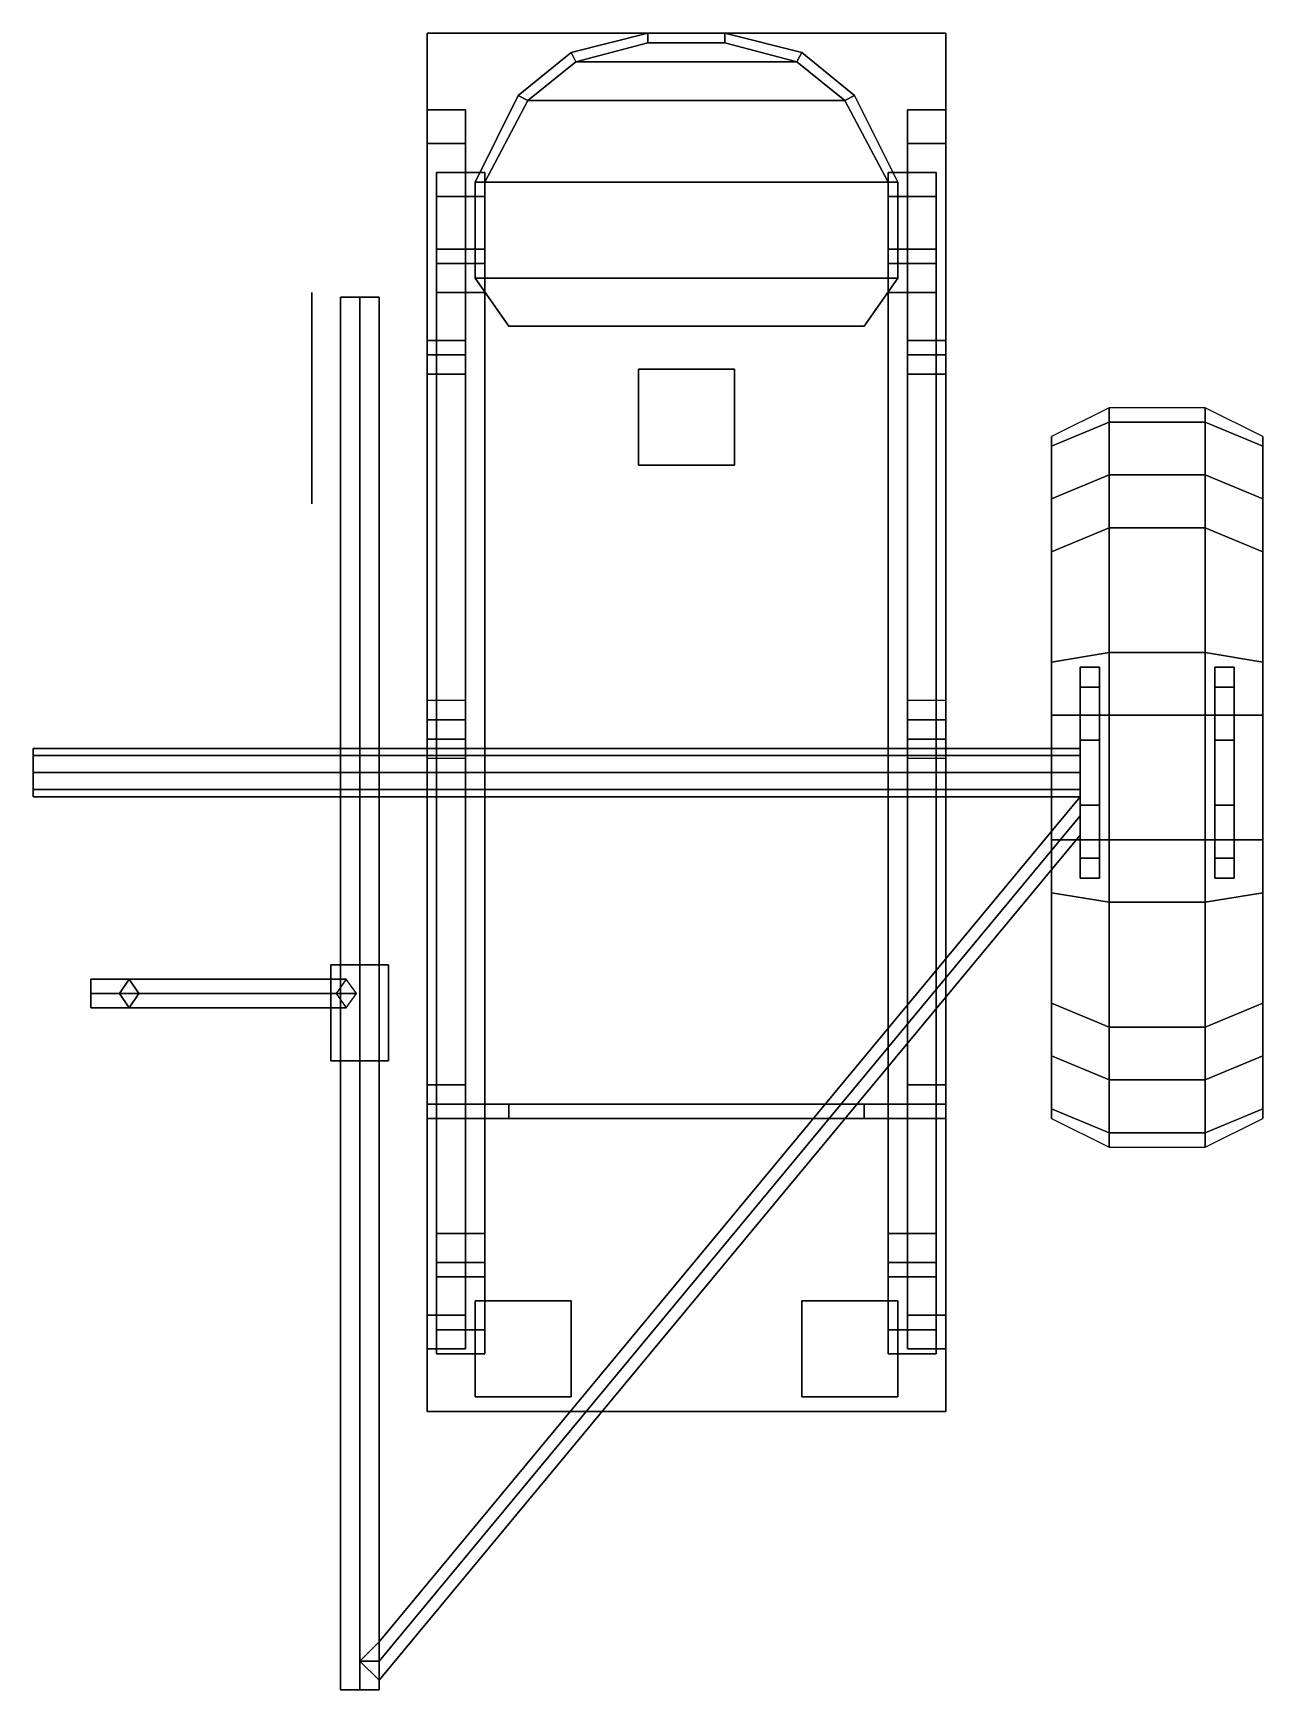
# Model space of a CAD drawing. Extents: x 0.07 to 1.35, y -0.36 to 1.36.
import ezdxf

# ---------------------------------------------------------------- set-up
doc = ezdxf.new("R2010")
doc.units = 0
doc.layers.add('SIDECAR', color=5, linetype='CONTINUOUS')

msp = doc.modelspace()

# ---------------------------------------------------------------- linework, layer by layer
at = {"layer": 'SIDECAR'}
for points in [[(0.48, 1.365, 0.355), (0.48, -0.07, 0.355), (0.48, -0.07, 0.41), (0.48, 1.365, 0.41)], [(1.02, 1.365, 0.41), (1.02, 1.365, 0.355), (0.48, 1.365, 0.355), (0.48, 1.365, 0.41)], [(1.02, 1.365, 0.355), (1.02, -0.07, 0.355), (0.48, -0.07, 0.355), (0.48, 1.365, 0.355)], [(0.48, 1.365, 0.41), (0.48, -0.07, 0.41), (1.02, -0.07, 0.41), (1.02, 1.365, 0.41)], [(0.63, 1.345, 0.67), (0.635, 1.335, 0.67), (0.71, 1.355, 0.67), (0.71, 1.365, 0.67)], [(0.63, 1.345, 0.425), (0.63, 1.345, 0.67), (0.71, 1.365, 0.67), (0.71, 1.365, 0.425)], [(0.71, 1.365, 0.67), (0.71, 1.355, 0.67), (0.79, 1.355, 0.67), (0.79, 1.365, 0.67)], [(0.71, 1.365, 0.425), (0.71, 1.365, 0.67), (0.79, 1.365, 0.67), (0.79, 1.365, 0.425)], [(0.79, 1.365, 0.67), (0.79, 1.355, 0.67), (0.865, 1.335, 0.67), (0.87, 1.345, 0.67)], [(0.79, 1.365, 0.425), (0.79, 1.365, 0.67), (0.87, 1.345, 0.67), (0.87, 1.345, 0.425)], [(1.02, -0.07, 0.41), (1.02, -0.07, 0.355), (1.02, 1.365, 0.355), (1.02, 1.365, 0.41)], [(0.635, 1.335, 0.435), (0.71, 1.355, 0.435), (0.71, 1.355, 0.67), (0.635, 1.335, 0.67)], [(0.79, 1.355, 0.435), (0.71, 1.355, 0.435), (0.635, 1.335, 0.435), (0.865, 1.335, 0.435)], [(0.71, 1.355, 0.435), (0.79, 1.355, 0.435), (0.79, 1.355, 0.67), (0.71, 1.355, 0.67)], [(0.79, 1.355, 0.435), (0.865, 1.335, 0.435), (0.865, 1.335, 0.67), (0.79, 1.355, 0.67)], [(0.575, 1.3, 0.6), (0.585, 1.295, 0.6), (0.635, 1.335, 0.67), (0.63, 1.345, 0.67)], [(0.575, 1.3, 0.425), (0.575, 1.3, 0.6), (0.63, 1.345, 0.67), (0.63, 1.345, 0.425)], [(0.585, 1.295, 0.435), (0.635, 1.335, 0.435), (0.635, 1.335, 0.67), (0.585, 1.295, 0.6)], [(0.865, 1.335, 0.435), (0.635, 1.335, 0.435), (0.585, 1.295, 0.435), (0.915, 1.295, 0.435)], [(0.87, 1.345, 0.67), (0.865, 1.335, 0.67), (0.915, 1.295, 0.6), (0.925, 1.3, 0.6)], [(0.865, 1.335, 0.435), (0.915, 1.295, 0.435), (0.915, 1.295, 0.6), (0.865, 1.335, 0.67)], [(0.87, 1.345, 0.425), (0.87, 1.345, 0.67), (0.925, 1.3, 0.6), (0.925, 1.3, 0.425)], [(0.53, 1.21, 0.555), (0.54, 1.21, 0.555), (0.585, 1.295, 0.6), (0.575, 1.3, 0.6)], [(0.53, 1.21, 0.425), (0.53, 1.21, 0.555), (0.575, 1.3, 0.6), (0.575, 1.3, 0.425)], [(0.54, 1.21, 0.435), (0.585, 1.295, 0.435), (0.585, 1.295, 0.6), (0.54, 1.21, 0.555)], [(0.915, 1.295, 0.435), (0.585, 1.295, 0.435), (0.54, 1.21, 0.435), (0.96, 1.21, 0.435)], [(0.925, 1.3, 0.6), (0.915, 1.295, 0.6), (0.96, 1.21, 0.555), (0.97, 1.21, 0.555)], [(0.915, 1.295, 0.435), (0.96, 1.21, 0.435), (0.96, 1.21, 0.555), (0.915, 1.295, 0.6)], [(0.925, 1.3, 0.425), (0.925, 1.3, 0.6), (0.97, 1.21, 0.555), (0.97, 1.21, 0.425)], [(0.48, 1.25, 0.445), (0.48, 1.045, 0.565), (0.48, 1.045, 0.58), (0.48, 1.285, 0.445)], [(0.48, 1.285, 0.445), (0.48, 1.045, 0.58), (0.52, 1.045, 0.58), (0.52, 1.285, 0.445)], [(0.52, 1.285, 0.43), (0.52, -0.005, 0.43), (0.48, -0.005, 0.43), (0.48, 1.285, 0.43)], [(0.48, 1.285, 0.43), (0.48, -0.005, 0.43), (0.48, -0.005, 0.445), (0.48, 1.285, 0.445)], [(0.52, 1.285, 0.445), (0.52, 1.285, 0.43), (0.48, 1.285, 0.43), (0.48, 1.285, 0.445)], [(0.52, 1.045, 0.58), (0.52, 1.045, 0.565), (0.52, 1.25, 0.445), (0.52, 1.285, 0.445)], [(0.52, -0.005, 0.445), (0.52, -0.005, 0.43), (0.52, 1.285, 0.43), (0.52, 1.285, 0.445)], [(0.98, 1.25, 0.445), (0.98, 1.045, 0.565), (0.98, 1.045, 0.58), (0.98, 1.285, 0.445)], [(0.98, 1.285, 0.445), (0.98, 1.045, 0.58), (1.02, 1.045, 0.58), (1.02, 1.285, 0.445)], [(0.98, 1.285, 0.43), (0.98, -0.005, 0.43), (0.98, -0.005, 0.445), (0.98, 1.285, 0.445)], [(1.02, 1.285, 0.43), (1.02, -0.005, 0.43), (0.98, -0.005, 0.43), (0.98, 1.285, 0.43)], [(1.02, 1.285, 0.445), (1.02, 1.285, 0.43), (0.98, 1.285, 0.43), (0.98, 1.285, 0.445)], [(1.02, 1.045, 0.58), (1.02, 1.045, 0.565), (1.02, 1.25, 0.445), (1.02, 1.285, 0.445)], [(1.02, -0.005, 0.445), (1.02, -0.005, 0.43), (1.02, 1.285, 0.43), (1.02, 1.285, 0.445)], [(0.52, 1.25, 0.445), (0.52, 1.045, 0.565), (0.48, 1.045, 0.565), (0.48, 1.25, 0.445)], [(0.48, 1.25, 0.445), (0.48, 0.03, 0.445), (0.52, 0.03, 0.445), (0.52, 1.25, 0.445)], [(1.02, 1.25, 0.445), (1.02, 1.045, 0.565), (0.98, 1.045, 0.565), (0.98, 1.25, 0.445)], [(0.98, 1.25, 0.445), (0.98, 0.03, 0.445), (1.02, 0.03, 0.445), (1.02, 1.25, 0.445)], [(0.54, 1.22, 0.355), (0.54, 1.22, 0.29), (0.49, 1.22, 0.29), (0.49, 1.22, 0.355)], [(0.49, 1.22, 0.355), (0.49, 1.22, 0.29), (0.49, 1.195, 0.31), (0.49, 1.195, 0.355)], [(0.49, 1.22, 0.29), (0.49, 1.2, 0.28), (0.49, 1.14, 0.28), (0.49, 1.195, 0.31)], [(0.53, 1.11, 0.485), (0.54, 1.11, 0.485), (0.54, 1.21, 0.555), (0.53, 1.21, 0.555)], [(0.53, 1.11, 0.425), (0.53, 1.11, 0.485), (0.53, 1.21, 0.555), (0.53, 1.21, 0.425)], [(0.54, 1.195, 0.355), (0.54, 1.195, 0.31), (0.54, 1.22, 0.29), (0.54, 1.22, 0.355)], [(0.54, 1.195, 0.31), (0.54, 1.14, 0.28), (0.54, 1.2, 0.28), (0.54, 1.22, 0.29)], [(0.54, 1.11, 0.435), (0.54, 1.21, 0.435), (0.54, 1.21, 0.555), (0.54, 1.11, 0.485)], [(0.96, 1.21, 0.435), (0.54, 1.21, 0.435), (0.54, 1.11, 0.435), (0.96, 1.11, 0.435)], [(0.96, 1.22, 0.29), (0.96, 1.2, 0.28), (0.96, 1.14, 0.28), (0.96, 1.195, 0.31)], [(0.96, 1.22, 0.355), (0.96, 1.22, 0.29), (0.96, 1.195, 0.31), (0.96, 1.195, 0.355)], [(1.01, 1.22, 0.355), (1.01, 1.22, 0.29), (0.96, 1.22, 0.29), (0.96, 1.22, 0.355)], [(0.97, 1.21, 0.555), (0.96, 1.21, 0.555), (0.96, 1.11, 0.485), (0.97, 1.11, 0.485)], [(0.96, 1.21, 0.435), (0.96, 1.11, 0.435), (0.96, 1.11, 0.485), (0.96, 1.21, 0.555)], [(0.97, 1.21, 0.425), (0.97, 1.21, 0.555), (0.97, 1.11, 0.485), (0.97, 1.11, 0.425)], [(1.01, 1.195, 0.31), (1.01, 1.14, 0.28), (1.01, 1.2, 0.28), (1.01, 1.22, 0.29)], [(1.01, 1.195, 0.355), (1.01, 1.195, 0.31), (1.01, 1.22, 0.29), (1.01, 1.22, 0.355)], [(0.49, 1.195, 0.31), (0.49, 1.14, 0.28), (0.49, 1.125, 0.3), (0.49, 1.125, 0.31)], [(0.49, 1.195, 0.355), (0.49, 1.195, 0.31), (0.54, 1.195, 0.31), (0.54, 1.195, 0.355)], [(0.49, 1.195, 0.31), (0.49, 1.125, 0.31), (0.54, 1.125, 0.31), (0.54, 1.195, 0.31)], [(0.54, 1.125, 0.31), (0.54, 1.125, 0.3), (0.54, 1.14, 0.28), (0.54, 1.195, 0.31)], [(0.96, 1.195, 0.31), (0.96, 1.14, 0.28), (0.96, 1.125, 0.3), (0.96, 1.125, 0.31)], [(0.96, 1.195, 0.31), (0.96, 1.125, 0.31), (1.01, 1.125, 0.31), (1.01, 1.195, 0.31)], [(0.96, 1.195, 0.355), (0.96, 1.195, 0.31), (1.01, 1.195, 0.31), (1.01, 1.195, 0.355)], [(1.01, 1.125, 0.31), (1.01, 1.125, 0.3), (1.01, 1.14, 0.28), (1.01, 1.195, 0.31)], [(0.49, 1.14, 0.28), (0.49, 1.14, 0.26), (0.49, 1.095, 0.26), (0.49, 1.125, 0.3)], [(0.54, 1.14, 0.28), (0.54, 1.14, 0.26), (0.49, 1.14, 0.26), (0.49, 1.14, 0.28)], [(0.54, 1.125, 0.3), (0.54, 1.095, 0.26), (0.54, 1.14, 0.26), (0.54, 1.14, 0.28)], [(0.96, 1.14, 0.28), (0.96, 1.14, 0.26), (0.96, 1.095, 0.26), (0.96, 1.125, 0.3)], [(1.01, 1.14, 0.28), (1.01, 1.14, 0.26), (0.96, 1.14, 0.26), (0.96, 1.14, 0.28)], [(1.01, 1.125, 0.3), (1.01, 1.095, 0.26), (1.01, 1.14, 0.26), (1.01, 1.14, 0.28)], [(0.49, 1.125, 0.3), (0.49, 1.095, 0.26), (0.49, 0.115, 0.26), (0.49, 0.085, 0.3)], [(0.49, 1.125, 0.31), (0.49, 1.125, 0.3), (0.54, 1.125, 0.3), (0.54, 1.125, 0.31)], [(0.54, 0.085, 0.3), (0.54, 1.125, 0.3), (0.49, 1.125, 0.3), (0.49, 0.085, 0.3)], [(0.54, 0.085, 0.3), (0.54, 0.115, 0.26), (0.54, 1.095, 0.26), (0.54, 1.125, 0.3)], [(0.96, 1.125, 0.3), (0.96, 1.095, 0.26), (0.96, 0.115, 0.26), (0.96, 0.085, 0.3)], [(1.01, 0.085, 0.3), (1.01, 1.125, 0.3), (0.96, 1.125, 0.3), (0.96, 0.085, 0.3)], [(0.96, 1.125, 0.31), (0.96, 1.125, 0.3), (1.01, 1.125, 0.3), (1.01, 1.125, 0.31)], [(1.01, 0.085, 0.3), (1.01, 0.115, 0.26), (1.01, 1.095, 0.26), (1.01, 1.125, 0.3)], [(0.97, 1.11, 0.435), (0.53, 1.11, 0.435), (0.565, 1.06, 0.435), (0.935, 1.06, 0.435)], [(0.53, 1.11, 0.435), (0.54, 1.11, 0.435), (0.54, 1.11, 0.485), (0.53, 1.11, 0.485)], [(0.565, 1.06, 0.435), (0.53, 1.11, 0.435), (0.53, 1.11, 0.425), (0.565, 1.06, 0.425)], [(0.97, 1.11, 0.435), (0.935, 1.06, 0.435), (0.935, 1.06, 0.425), (0.97, 1.11, 0.425)], [(0.97, 1.11, 0.485), (0.96, 1.11, 0.485), (0.96, 1.11, 0.435), (0.97, 1.11, 0.435)], [(0.36, 1.074, 0.6847), (0.36, 1.095, 0.62), (0.36, 0.875, 0.62), (0.36, 0.896, 0.6847)], [(0.36, 1.095, 0.62), (0.36, 1.074, 0.5553), (0.36, 0.896, 0.5553), (0.36, 0.875, 0.62)], [(0.41, 1.09, 0.295), (0.39, 1.09, 0.275), (0.39, -0.36, 0.275), (0.41, -0.36, 0.295)], [(0.39, 1.09, 0.275), (0.41, 1.09, 0.255), (0.41, -0.36, 0.255), (0.39, -0.36, 0.275)], [(0.43, 1.09, 0.275), (0.41, 1.09, 0.255), (0.39, 1.09, 0.275), (0.41, 1.09, 0.295)], [(0.43, 1.09, 0.275), (0.41, 1.09, 0.295), (0.41, -0.36, 0.295), (0.43, -0.36, 0.275)], [(0.41, 1.09, 0.255), (0.43, 1.09, 0.275), (0.43, -0.36, 0.275), (0.41, -0.36, 0.255)], [(0.48, 0.896, 0.6847), (0.48, 0.875, 0.62), (0.48, 1.095, 0.62), (0.48, 1.074, 0.6847)], [(0.48, 0.875, 0.62), (0.48, 0.896, 0.5553), (0.48, 1.074, 0.5553), (0.48, 1.095, 0.62)], [(0.54, 1.095, 0.26), (0.54, 1.095, 0.23), (0.49, 1.095, 0.23), (0.49, 1.095, 0.26)], [(0.49, 1.095, 0.26), (0.49, 1.095, 0.23), (0.49, 0.115, 0.23), (0.49, 0.115, 0.26)], [(0.54, 0.115, 0.26), (0.54, 0.115, 0.23), (0.54, 1.095, 0.23), (0.54, 1.095, 0.26)], [(0.96, 1.095, 0.26), (0.96, 1.095, 0.23), (0.96, 0.115, 0.23), (0.96, 0.115, 0.26)], [(1.01, 1.095, 0.26), (1.01, 1.095, 0.23), (0.96, 1.095, 0.23), (0.96, 1.095, 0.26)], [(1.01, 0.115, 0.26), (1.01, 0.115, 0.23), (1.01, 1.095, 0.23), (1.01, 1.095, 0.26)], [(0.36, 1.019, 0.7246), (0.36, 1.074, 0.6847), (0.36, 0.896, 0.6847), (0.36, 0.951, 0.7246)], [(0.36, 1.074, 0.5553), (0.36, 1.019, 0.5154), (0.36, 0.951, 0.5154), (0.36, 0.896, 0.5553)], [(0.48, 0.951, 0.7246), (0.48, 0.896, 0.6847), (0.48, 1.074, 0.6847), (0.48, 1.019, 0.7246)], [(0.48, 0.896, 0.5553), (0.48, 0.951, 0.5154), (0.48, 1.019, 0.5154), (0.48, 1.074, 0.5553)], [(0.935, 1.06, 0.435), (0.565, 1.06, 0.435), (0.565, 1.06, 0.425), (0.935, 1.06, 0.425)], [(0.48, 1.045, 0.58), (0.48, 0.25, 0.58), (0.52, 0.25, 0.58), (0.52, 1.045, 0.58)], [(0.48, 1.045, 0.565), (0.48, 0.235, 0.565), (0.48, 0.235, 0.58), (0.48, 1.045, 0.58)], [(0.48, 1.03, 0.445), (0.48, 1.03, 0.565), (0.48, 1.045, 0.565), (0.48, 1.045, 0.445)], [(0.48, 1.045, 0.445), (0.48, 1.045, 0.565), (0.52, 1.045, 0.565), (0.52, 1.045, 0.445)], [(0.48, 1.03, 0.41), (0.48, 1.03, 0.43), (0.48, 1.045, 0.43), (0.48, 1.045, 0.41)], [(0.48, 1.045, 0.41), (0.48, 1.045, 0.43), (0.52, 1.045, 0.43), (0.52, 1.045, 0.41)], [(0.52, 0.235, 0.58), (0.52, 0.235, 0.565), (0.52, 1.045, 0.565), (0.52, 1.045, 0.58)], [(0.52, 1.045, 0.565), (0.52, 1.03, 0.565), (0.52, 1.03, 0.445), (0.52, 1.045, 0.445)], [(0.52, 1.045, 0.43), (0.52, 1.03, 0.43), (0.52, 1.03, 0.41), (0.52, 1.045, 0.41)], [(0.98, 1.03, 0.445), (0.98, 1.03, 0.565), (0.98, 1.045, 0.565), (0.98, 1.045, 0.445)], [(0.98, 1.045, 0.445), (0.98, 1.045, 0.565), (1.02, 1.045, 0.565), (1.02, 1.045, 0.445)], [(0.98, 1.03, 0.41), (0.98, 1.03, 0.43), (0.98, 1.045, 0.43), (0.98, 1.045, 0.41)], [(0.98, 1.045, 0.41), (0.98, 1.045, 0.43), (1.02, 1.045, 0.43), (1.02, 1.045, 0.41)], [(0.98, 1.045, 0.58), (0.98, 0.25, 0.58), (1.02, 0.25, 0.58), (1.02, 1.045, 0.58)], [(0.98, 1.045, 0.565), (0.98, 0.235, 0.565), (0.98, 0.235, 0.58), (0.98, 1.045, 0.58)], [(1.02, 1.045, 0.565), (1.02, 1.03, 0.565), (1.02, 1.03, 0.445), (1.02, 1.045, 0.445)], [(1.02, 1.045, 0.43), (1.02, 1.03, 0.43), (1.02, 1.03, 0.41), (1.02, 1.045, 0.41)], [(1.02, 0.235, 0.58), (1.02, 0.235, 0.565), (1.02, 1.045, 0.565), (1.02, 1.045, 0.58)], [(0.52, 1.03, 0.445), (0.52, 1.03, 0.565), (0.48, 1.03, 0.565), (0.48, 1.03, 0.445)], [(0.48, 0.67, 0.445), (0.48, 1.03, 0.565), (0.52, 1.03, 0.565), (0.52, 0.67, 0.445)], [(0.48, 0.65, 0.445), (0.48, 1.01, 0.565), (0.48, 1.03, 0.565), (0.48, 0.67, 0.445)], [(0.52, 1.03, 0.41), (0.52, 1.03, 0.43), (0.48, 1.03, 0.43), (0.48, 1.03, 0.41)], [(0.52, 1.03, 0.565), (0.52, 1.01, 0.565), (0.52, 0.65, 0.445), (0.52, 0.67, 0.445)], [(0.98, 0.65, 0.445), (0.98, 1.01, 0.565), (0.98, 1.03, 0.565), (0.98, 0.67, 0.445)], [(0.98, 0.67, 0.445), (0.98, 1.03, 0.565), (1.02, 1.03, 0.565), (1.02, 0.67, 0.445)], [(1.02, 1.03, 0.445), (1.02, 1.03, 0.565), (0.98, 1.03, 0.565), (0.98, 1.03, 0.445)], [(1.02, 1.03, 0.41), (1.02, 1.03, 0.43), (0.98, 1.03, 0.43), (0.98, 1.03, 0.41)], [(1.02, 1.03, 0.565), (1.02, 1.01, 0.565), (1.02, 0.65, 0.445), (1.02, 0.67, 0.445)], [(0.52, 1.01, 0.565), (0.52, 0.27, 0.565), (0.48, 0.27, 0.565), (0.48, 1.01, 0.565)], [(0.52, 0.65, 0.445), (0.52, 1.01, 0.565), (0.48, 1.01, 0.565), (0.48, 0.65, 0.445)], [(0.7, 1.015, 0.425), (0.7, 0.915, 0.425), (0.8, 0.915, 0.425), (0.8, 1.015, 0.425)], [(0.8, 1.015, 0.425), (0.8, 1.015, 0.41), (0.7, 1.015, 0.41), (0.7, 1.015, 0.425)], [(0.7, 1.015, 0.425), (0.7, 1.015, 0.41), (0.7, 0.915, 0.41), (0.7, 0.915, 0.425)], [(0.8, 0.915, 0.425), (0.8, 0.915, 0.41), (0.8, 1.015, 0.41), (0.8, 1.015, 0.425)], [(1.02, 0.65, 0.445), (1.02, 1.01, 0.565), (0.98, 1.01, 0.565), (0.98, 0.65, 0.445)], [(1.02, 1.01, 0.565), (1.02, 0.27, 0.565), (0.98, 0.27, 0.565), (0.98, 1.01, 0.565)], [(1.19, 0.975, 0.305), (1.13, 0.945, 0.305), (1.13, 0.935, 0.4), (1.19, 0.96, 0.415)], [(1.19, 0.96, 0.415), (1.29, 0.96, 0.415), (1.29, 0.975, 0.305), (1.19, 0.975, 0.305)], [(1.29, 0.96, 0.415), (1.35, 0.935, 0.4), (1.35, 0.945, 0.305), (1.29, 0.975, 0.305)], [(1.19, 0.96, 0.415), (1.13, 0.935, 0.4), (1.13, 0.88, 0.53), (1.19, 0.905, 0.55)], [(1.19, 0.905, 0.55), (1.29, 0.905, 0.55), (1.29, 0.96, 0.415), (1.19, 0.96, 0.415)], [(1.29, 0.905, 0.55), (1.35, 0.88, 0.53), (1.35, 0.935, 0.4), (1.29, 0.96, 0.415)], [(1.13, 0.9413, 0.34), (1.13, 0.945, 0.305), (1.13, 0.605, 0.305), (1.13, 0.605, 0.34)], [(1.35, 0.945, 0.305), (1.35, 0.9413, 0.34), (1.35, 0.605, 0.34), (1.35, 0.605, 0.305)], [(0.7, 0.915, 0.425), (0.7, 0.915, 0.41), (0.8, 0.915, 0.41), (0.8, 0.915, 0.425)], [(1.19, 0.905, 0.55), (1.13, 0.88, 0.53), (1.13, 0.825, 0.585), (1.19, 0.85, 0.61)], [(1.19, 0.85, 0.61), (1.29, 0.85, 0.61), (1.29, 0.905, 0.55), (1.19, 0.905, 0.55)], [(1.29, 0.85, 0.61), (1.35, 0.825, 0.585), (1.35, 0.88, 0.53), (1.29, 0.905, 0.55)], [(1.19, 0.85, 0.61), (1.13, 0.825, 0.585), (1.13, 0.71, 0.665), (1.19, 0.72, 0.695)], [(1.19, 0.72, 0.695), (1.29, 0.72, 0.695), (1.29, 0.85, 0.61), (1.19, 0.85, 0.61)], [(1.29, 0.72, 0.695), (1.35, 0.71, 0.665), (1.35, 0.825, 0.585), (1.29, 0.85, 0.61)], [(1.19, 0.72, 0.695), (1.13, 0.71, 0.665), (1.13, 0.655, 0.68), (1.19, 0.655, 0.715)], [(1.19, 0.655, 0.715), (1.29, 0.655, 0.715), (1.29, 0.72, 0.695), (1.19, 0.72, 0.695)], [(1.29, 0.655, 0.715), (1.35, 0.655, 0.68), (1.35, 0.71, 0.665), (1.29, 0.72, 0.695)], [(1.16, 0.684, 0.2753), (1.16, 0.506, 0.2753), (1.16, 0.485, 0.34), (1.16, 0.705, 0.34)], [(1.16, 0.684, 0.2753), (1.16, 0.705, 0.34), (1.18, 0.705, 0.34), (1.18, 0.684, 0.2753)], [(1.16, 0.705, 0.34), (1.16, 0.485, 0.34), (1.16, 0.506, 0.4047), (1.16, 0.684, 0.4047)], [(1.16, 0.705, 0.34), (1.16, 0.684, 0.4047), (1.18, 0.684, 0.4047), (1.18, 0.705, 0.34)], [(1.32, 0.684, 0.4047), (1.32, 0.705, 0.34), (1.3, 0.705, 0.34), (1.3, 0.684, 0.4047)], [(1.32, 0.705, 0.34), (1.32, 0.684, 0.2753), (1.3, 0.684, 0.2753), (1.3, 0.705, 0.34)], [(1.32, 0.485, 0.34), (1.32, 0.705, 0.34), (1.32, 0.684, 0.4047), (1.32, 0.506, 0.4047)], [(1.32, 0.506, 0.2753), (1.32, 0.684, 0.2753), (1.32, 0.705, 0.34), (1.32, 0.485, 0.34)], [(1.16, 0.629, 0.2354), (1.16, 0.561, 0.2354), (1.16, 0.506, 0.2753), (1.16, 0.684, 0.2753)], [(1.16, 0.629, 0.2354), (1.16, 0.684, 0.2753), (1.18, 0.684, 0.2753), (1.18, 0.629, 0.2354)], [(1.16, 0.684, 0.4047), (1.16, 0.506, 0.4047), (1.16, 0.561, 0.4446), (1.16, 0.629, 0.4446)], [(1.16, 0.684, 0.4047), (1.16, 0.629, 0.4446), (1.18, 0.629, 0.4446), (1.18, 0.684, 0.4047)], [(1.32, 0.629, 0.4446), (1.32, 0.684, 0.4047), (1.3, 0.684, 0.4047), (1.3, 0.629, 0.4446)], [(1.32, 0.684, 0.2753), (1.32, 0.629, 0.2354), (1.3, 0.629, 0.2354), (1.3, 0.684, 0.2753)], [(1.32, 0.506, 0.4047), (1.32, 0.684, 0.4047), (1.32, 0.629, 0.4446), (1.32, 0.561, 0.4446)], [(1.32, 0.561, 0.2354), (1.32, 0.629, 0.2354), (1.32, 0.684, 0.2753), (1.32, 0.506, 0.2753)], [(0.48, 0.65, 0.445), (0.48, 0.65, 0.565), (0.52, 0.65, 0.565), (0.52, 0.65, 0.445)], [(0.48, 0.63, 0.565), (0.48, 0.65, 0.565), (0.48, 0.65, 0.445), (0.48, 0.63, 0.445)], [(0.48, 0.63, 0.43), (0.48, 0.65, 0.43), (0.48, 0.65, 0.41), (0.48, 0.63, 0.41)], [(0.48, 0.65, 0.41), (0.48, 0.65, 0.43), (0.52, 0.65, 0.43), (0.52, 0.65, 0.41)], [(0.52, 0.65, 0.445), (0.52, 0.65, 0.565), (0.52, 0.63, 0.565), (0.52, 0.63, 0.445)], [(0.52, 0.65, 0.41), (0.52, 0.65, 0.43), (0.52, 0.63, 0.43), (0.52, 0.63, 0.41)], [(0.98, 0.65, 0.445), (0.98, 0.65, 0.565), (1.02, 0.65, 0.565), (1.02, 0.65, 0.445)], [(0.98, 0.63, 0.565), (0.98, 0.65, 0.565), (0.98, 0.65, 0.445), (0.98, 0.63, 0.445)], [(0.98, 0.63, 0.43), (0.98, 0.65, 0.43), (0.98, 0.65, 0.41), (0.98, 0.63, 0.41)], [(0.98, 0.65, 0.41), (0.98, 0.65, 0.43), (1.02, 0.65, 0.43), (1.02, 0.65, 0.41)], [(1.02, 0.65, 0.445), (1.02, 0.65, 0.565), (1.02, 0.63, 0.565), (1.02, 0.63, 0.445)], [(1.02, 0.65, 0.41), (1.02, 0.65, 0.43), (1.02, 0.63, 0.43), (1.02, 0.63, 0.41)], [(1.19, 0.655, 0.715), (1.13, 0.655, 0.68), (1.13, 0.525, 0.68), (1.19, 0.525, 0.715)], [(1.29, 0.655, 0.715), (1.19, 0.655, 0.715), (1.19, 0.525, 0.715), (1.29, 0.525, 0.715)], [(1.29, 0.525, 0.715), (1.35, 0.525, 0.68), (1.35, 0.655, 0.68), (1.29, 0.655, 0.715)], [(0.52, 0.63, 0.445), (0.52, 0.63, 0.565), (0.48, 0.63, 0.565), (0.48, 0.63, 0.445)], [(0.48, 0.25, 0.565), (0.48, 0.27, 0.565), (0.48, 0.63, 0.445), (0.48, 0.61, 0.445)], [(0.48, 0.63, 0.445), (0.48, 0.27, 0.565), (0.52, 0.27, 0.565), (0.52, 0.63, 0.445)], [(0.52, 0.63, 0.41), (0.52, 0.63, 0.43), (0.48, 0.63, 0.43), (0.48, 0.63, 0.41)], [(0.52, 0.63, 0.445), (0.52, 0.27, 0.565), (0.52, 0.25, 0.565), (0.52, 0.61, 0.445)], [(0.98, 0.63, 0.445), (0.98, 0.27, 0.565), (1.02, 0.27, 0.565), (1.02, 0.63, 0.445)], [(0.98, 0.25, 0.565), (0.98, 0.27, 0.565), (0.98, 0.63, 0.445), (0.98, 0.61, 0.445)], [(1.02, 0.63, 0.445), (1.02, 0.63, 0.565), (0.98, 0.63, 0.565), (0.98, 0.63, 0.445)], [(1.02, 0.63, 0.41), (1.02, 0.63, 0.43), (0.98, 0.63, 0.43), (0.98, 0.63, 0.41)], [(1.02, 0.63, 0.445), (1.02, 0.27, 0.565), (1.02, 0.25, 0.565), (1.02, 0.61, 0.445)], [(1.16, 0.561, 0.2354), (1.16, 0.629, 0.2354), (1.18, 0.629, 0.2354), (1.18, 0.561, 0.2354)], [(1.16, 0.629, 0.4446), (1.16, 0.561, 0.4446), (1.18, 0.561, 0.4446), (1.18, 0.629, 0.4446)], [(1.32, 0.561, 0.4446), (1.32, 0.629, 0.4446), (1.3, 0.629, 0.4446), (1.3, 0.561, 0.4446)], [(1.32, 0.629, 0.2354), (1.32, 0.561, 0.2354), (1.3, 0.561, 0.2354), (1.3, 0.629, 0.2354)], [(1.16, 0.6127, 0.3577), (1.16, 0.62, 0.34), (0.07, 0.62, 0.34), (0.07, 0.6127, 0.3577)], [(1.16, 0.62, 0.34), (1.16, 0.6127, 0.3223), (0.07, 0.6127, 0.3223), (0.07, 0.62, 0.34)], [(1.16, 0.595, 0.365), (1.16, 0.6127, 0.3577), (0.07, 0.6127, 0.3577), (0.07, 0.595, 0.365)], [(1.16, 0.6127, 0.3223), (1.16, 0.595, 0.315), (0.07, 0.595, 0.315), (0.07, 0.6127, 0.3223)], [(0.52, 0.61, 0.445), (0.52, 0.25, 0.565), (0.48, 0.25, 0.565), (0.48, 0.61, 0.445)], [(1.02, 0.61, 0.445), (1.02, 0.25, 0.565), (0.98, 0.25, 0.565), (0.98, 0.61, 0.445)], [(1.13, 0.605, 0.34), (1.13, 0.605, 0.305), (1.13, 0.235, 0.265), (1.13, 0.2376, 0.3003)], [(1.35, 0.605, 0.305), (1.35, 0.605, 0.34), (1.35, 0.2376, 0.3003), (1.35, 0.235, 0.265)], [(1.16, 0.5773, 0.3577), (1.16, 0.595, 0.365), (0.07, 0.595, 0.365), (0.07, 0.5773, 0.3577)], [(1.16, 0.595, 0.315), (1.16, 0.5773, 0.3223), (0.07, 0.5773, 0.3223), (0.07, 0.595, 0.315)], [(1.16, 0.57, 0.34), (1.16, 0.5773, 0.3577), (0.07, 0.5773, 0.3577), (0.07, 0.57, 0.34)], [(1.16, 0.5773, 0.3223), (1.16, 0.57, 0.34), (0.07, 0.57, 0.34), (0.07, 0.5773, 0.3223)], [(0.43, -0.33, 0.255), (0.43, -0.31, 0.275), (1.16, 0.57, 0.275), (1.16, 0.55, 0.255)], [(0.43, -0.31, 0.275), (0.43, -0.33, 0.295), (1.16, 0.55, 0.295), (1.16, 0.57, 0.275)], [(1.13, 0.565, 0.335), (1.13, 0.535, 0.33), (1.13, 0.535, 0.68), (1.13, 0.565, 0.68)], [(1.16, 0.506, 0.2753), (1.16, 0.561, 0.2354), (1.18, 0.561, 0.2354), (1.18, 0.506, 0.2753)], [(1.16, 0.561, 0.4446), (1.16, 0.506, 0.4047), (1.18, 0.506, 0.4047), (1.18, 0.561, 0.4446)], [(1.32, 0.506, 0.4047), (1.32, 0.561, 0.4446), (1.3, 0.561, 0.4446), (1.3, 0.506, 0.4047)], [(1.32, 0.561, 0.2354), (1.32, 0.506, 0.2753), (1.3, 0.506, 0.2753), (1.3, 0.561, 0.2354)], [(1.35, 0.535, 0.33), (1.35, 0.565, 0.335), (1.35, 0.565, 0.68), (1.35, 0.535, 0.68)], [(0.43, -0.35, 0.275), (0.43, -0.33, 0.255), (1.16, 0.55, 0.255), (1.16, 0.53, 0.275)], [(0.43, -0.33, 0.295), (0.43, -0.35, 0.275), (1.16, 0.53, 0.275), (1.16, 0.55, 0.295)], [(1.19, 0.525, 0.715), (1.13, 0.525, 0.68), (1.13, 0.47, 0.665), (1.19, 0.46, 0.695)], [(1.29, 0.525, 0.715), (1.19, 0.525, 0.715), (1.19, 0.46, 0.695), (1.29, 0.46, 0.695)], [(1.29, 0.46, 0.695), (1.35, 0.47, 0.665), (1.35, 0.525, 0.68), (1.29, 0.525, 0.715)], [(1.16, 0.485, 0.34), (1.16, 0.506, 0.2753), (1.18, 0.506, 0.2753), (1.18, 0.485, 0.34)], [(1.16, 0.506, 0.4047), (1.16, 0.485, 0.34), (1.18, 0.485, 0.34), (1.18, 0.506, 0.4047)], [(1.32, 0.485, 0.34), (1.32, 0.506, 0.4047), (1.3, 0.506, 0.4047), (1.3, 0.485, 0.34)], [(1.32, 0.506, 0.2753), (1.32, 0.485, 0.34), (1.3, 0.485, 0.34), (1.3, 0.506, 0.2753)], [(1.19, 0.46, 0.695), (1.13, 0.47, 0.665), (1.13, 0.355, 0.585), (1.19, 0.33, 0.61)], [(1.29, 0.33, 0.61), (1.35, 0.355, 0.585), (1.35, 0.47, 0.665), (1.29, 0.46, 0.695)], [(1.29, 0.46, 0.695), (1.19, 0.46, 0.695), (1.19, 0.33, 0.61), (1.29, 0.33, 0.61)], [(0.18, 0.365, 0.58), (0.17, 0.38, 0.565), (0.13, 0.38, 0.565), (0.13, 0.365, 0.58)], [(0.17, 0.38, 0.565), (0.16, 0.365, 0.55), (0.13, 0.365, 0.55), (0.13, 0.38, 0.565)], [(0.3959, 0.38, 0.2891), (0.3853, 0.365, 0.2785), (0.16, 0.365, 0.55), (0.17, 0.38, 0.565)], [(0.4065, 0.365, 0.2997), (0.3959, 0.38, 0.2891), (0.17, 0.38, 0.565), (0.18, 0.365, 0.58)], [(0.41, 0.395, 0.305), (0.38, 0.395, 0.275), (0.38, 0.295, 0.275), (0.41, 0.295, 0.305)], [(0.38, 0.395, 0.275), (0.41, 0.395, 0.245), (0.41, 0.295, 0.245), (0.38, 0.295, 0.275)], [(0.41, 0.395, 0.305), (0.44, 0.395, 0.275), (0.41, 0.395, 0.245), (0.38, 0.395, 0.275)], [(0.44, 0.395, 0.275), (0.41, 0.395, 0.305), (0.41, 0.295, 0.305), (0.44, 0.295, 0.275)], [(0.41, 0.395, 0.245), (0.44, 0.395, 0.275), (0.44, 0.295, 0.275), (0.41, 0.295, 0.245)], [(0.17, 0.35, 0.565), (0.18, 0.365, 0.58), (0.13, 0.365, 0.58), (0.13, 0.35, 0.565)], [(0.16, 0.365, 0.55), (0.17, 0.35, 0.565), (0.13, 0.35, 0.565), (0.13, 0.365, 0.55)], [(0.3853, 0.365, 0.2785), (0.3959, 0.35, 0.2891), (0.17, 0.35, 0.565), (0.16, 0.365, 0.55)], [(0.3959, 0.35, 0.2891), (0.4065, 0.365, 0.2997), (0.18, 0.365, 0.58), (0.17, 0.35, 0.565)], [(1.19, 0.33, 0.61), (1.13, 0.355, 0.585), (1.13, 0.3, 0.53), (1.19, 0.275, 0.55)], [(1.29, 0.275, 0.55), (1.35, 0.3, 0.53), (1.35, 0.355, 0.585), (1.29, 0.33, 0.61)], [(1.29, 0.33, 0.61), (1.19, 0.33, 0.61), (1.19, 0.275, 0.55), (1.29, 0.275, 0.55)], [(0.41, 0.295, 0.305), (0.38, 0.295, 0.275), (0.41, 0.295, 0.245), (0.44, 0.295, 0.275)], [(1.19, 0.275, 0.55), (1.13, 0.3, 0.53), (1.13, 0.245, 0.4), (1.19, 0.22, 0.415)], [(1.29, 0.22, 0.415), (1.35, 0.245, 0.4), (1.35, 0.3, 0.53), (1.29, 0.275, 0.55)], [(1.29, 0.275, 0.55), (1.19, 0.275, 0.55), (1.19, 0.22, 0.415), (1.29, 0.22, 0.415)], [(0.48, 0.235, 0.565), (0.48, 0.25, 0.565), (0.48, 0.25, 0.445), (0.48, 0.235, 0.445)], [(0.48, 0.25, 0.445), (0.48, 0.25, 0.565), (0.52, 0.25, 0.565), (0.52, 0.25, 0.445)], [(0.48, 0.25, 0.41), (0.48, 0.25, 0.43), (0.52, 0.25, 0.43), (0.52, 0.25, 0.41)], [(0.48, 0.235, 0.41), (0.48, 0.235, 0.43), (0.48, 0.25, 0.43), (0.48, 0.25, 0.41)], [(0.565, 0.25, 0.645), (0.48, 0.25, 0.58), (0.48, 0.235, 0.58), (0.565, 0.235, 0.645)], [(0.48, 0.25, 0.58), (0.565, 0.25, 0.645), (0.575, 0.25, 0.625), (0.52, 0.25, 0.58)], [(0.52, 0.25, 0.445), (0.52, 0.25, 0.565), (0.52, 0.235, 0.565), (0.52, 0.235, 0.445)], [(0.52, 0.25, 0.43), (0.52, 0.235, 0.43), (0.52, 0.235, 0.41), (0.52, 0.25, 0.41)], [(0.935, 0.25, 0.645), (0.565, 0.25, 0.645), (0.565, 0.235, 0.645), (0.935, 0.235, 0.645)], [(0.565, 0.25, 0.645), (0.935, 0.25, 0.645), (0.925, 0.25, 0.625), (0.575, 0.25, 0.625)], [(0.935, 0.25, 0.645), (1.02, 0.25, 0.58), (0.98, 0.25, 0.58), (0.925, 0.25, 0.625)], [(1.02, 0.25, 0.58), (0.935, 0.25, 0.645), (0.935, 0.235, 0.645), (1.02, 0.235, 0.58)], [(0.98, 0.25, 0.445), (0.98, 0.25, 0.565), (1.02, 0.25, 0.565), (1.02, 0.25, 0.445)], [(0.98, 0.235, 0.565), (0.98, 0.25, 0.565), (0.98, 0.25, 0.445), (0.98, 0.235, 0.445)], [(0.98, 0.235, 0.41), (0.98, 0.235, 0.43), (0.98, 0.25, 0.43), (0.98, 0.25, 0.41)], [(0.98, 0.25, 0.41), (0.98, 0.25, 0.43), (1.02, 0.25, 0.43), (1.02, 0.25, 0.41)], [(1.02, 0.25, 0.445), (1.02, 0.25, 0.565), (1.02, 0.235, 0.565), (1.02, 0.235, 0.445)], [(1.02, 0.25, 0.43), (1.02, 0.235, 0.43), (1.02, 0.235, 0.41), (1.02, 0.25, 0.41)], [(1.19, 0.22, 0.415), (1.13, 0.245, 0.4), (1.13, 0.235, 0.265), (1.19, 0.205, 0.265)], [(1.29, 0.205, 0.265), (1.35, 0.235, 0.265), (1.35, 0.245, 0.4), (1.29, 0.22, 0.415)], [(0.52, 0.235, 0.445), (0.52, 0.235, 0.565), (0.48, 0.235, 0.565), (0.48, 0.235, 0.445)], [(0.48, 0.235, 0.58), (0.48, 0.235, 0.565), (0.48, 0.03, 0.445), (0.48, -0.005, 0.445)], [(0.48, 0.03, 0.445), (0.48, 0.235, 0.565), (0.52, 0.235, 0.565), (0.52, 0.03, 0.445)], [(0.52, -0.005, 0.445), (0.52, 0.235, 0.58), (0.48, 0.235, 0.58), (0.48, -0.005, 0.445)], [(0.52, 0.235, 0.41), (0.52, 0.235, 0.43), (0.48, 0.235, 0.43), (0.48, 0.235, 0.41)], [(0.565, 0.235, 0.645), (0.48, 0.235, 0.58), (0.52, 0.235, 0.58), (0.575, 0.235, 0.625)], [(0.52, 0.03, 0.445), (0.52, 0.235, 0.565), (0.52, 0.235, 0.58), (0.52, -0.005, 0.445)], [(0.935, 0.235, 0.645), (0.565, 0.235, 0.645), (0.575, 0.235, 0.625), (0.925, 0.235, 0.625)], [(1.02, 0.235, 0.58), (0.935, 0.235, 0.645), (0.925, 0.235, 0.625), (0.98, 0.235, 0.58)], [(1.02, 0.235, 0.445), (1.02, 0.235, 0.565), (0.98, 0.235, 0.565), (0.98, 0.235, 0.445)], [(1.02, -0.005, 0.445), (1.02, 0.235, 0.58), (0.98, 0.235, 0.58), (0.98, -0.005, 0.445)], [(0.98, 0.03, 0.445), (0.98, 0.235, 0.565), (1.02, 0.235, 0.565), (1.02, 0.03, 0.445)], [(0.98, 0.235, 0.58), (0.98, 0.235, 0.565), (0.98, 0.03, 0.445), (0.98, -0.005, 0.445)], [(1.02, 0.235, 0.41), (1.02, 0.235, 0.43), (0.98, 0.235, 0.43), (0.98, 0.235, 0.41)], [(1.02, 0.03, 0.445), (1.02, 0.235, 0.565), (1.02, 0.235, 0.58), (1.02, -0.005, 0.445)], [(1.29, 0.22, 0.415), (1.19, 0.22, 0.415), (1.19, 0.205, 0.265), (1.29, 0.205, 0.265)], [(0.49, 0.085, 0.3), (0.49, 0.115, 0.26), (0.49, 0.07, 0.26), (0.49, 0.07, 0.28)], [(0.49, 0.115, 0.26), (0.49, 0.115, 0.23), (0.54, 0.115, 0.23), (0.54, 0.115, 0.26)], [(0.54, 0.07, 0.28), (0.54, 0.07, 0.26), (0.54, 0.115, 0.26), (0.54, 0.085, 0.3)], [(0.96, 0.085, 0.3), (0.96, 0.115, 0.26), (0.96, 0.07, 0.26), (0.96, 0.07, 0.28)], [(0.96, 0.115, 0.26), (0.96, 0.115, 0.23), (1.01, 0.115, 0.23), (1.01, 0.115, 0.26)], [(1.01, 0.07, 0.28), (1.01, 0.07, 0.26), (1.01, 0.115, 0.26), (1.01, 0.085, 0.3)], [(0.49, 0.085, 0.31), (0.49, 0.085, 0.3), (0.49, 0.07, 0.28), (0.49, 0.015, 0.31)], [(0.54, 0.085, 0.31), (0.54, 0.085, 0.3), (0.49, 0.085, 0.3), (0.49, 0.085, 0.31)], [(0.54, 0.015, 0.31), (0.54, 0.085, 0.31), (0.49, 0.085, 0.31), (0.49, 0.015, 0.31)], [(0.49, 0.015, 0.31), (0.49, 0.07, 0.28), (0.49, 0.01, 0.28), (0.49, -0.01, 0.29)], [(0.49, 0.07, 0.28), (0.49, 0.07, 0.26), (0.54, 0.07, 0.26), (0.54, 0.07, 0.28)], [(0.54, 0.015, 0.31), (0.54, 0.07, 0.28), (0.54, 0.085, 0.3), (0.54, 0.085, 0.31)], [(0.54, -0.01, 0.29), (0.54, 0.01, 0.28), (0.54, 0.07, 0.28), (0.54, 0.015, 0.31)], [(0.96, 0.085, 0.31), (0.96, 0.085, 0.3), (0.96, 0.07, 0.28), (0.96, 0.015, 0.31)], [(1.01, 0.015, 0.31), (1.01, 0.085, 0.31), (0.96, 0.085, 0.31), (0.96, 0.015, 0.31)], [(1.01, 0.085, 0.31), (1.01, 0.085, 0.3), (0.96, 0.085, 0.3), (0.96, 0.085, 0.31)], [(0.96, 0.015, 0.31), (0.96, 0.07, 0.28), (0.96, 0.01, 0.28), (0.96, -0.01, 0.29)], [(0.96, 0.07, 0.28), (0.96, 0.07, 0.26), (1.01, 0.07, 0.26), (1.01, 0.07, 0.28)], [(1.01, 0.015, 0.31), (1.01, 0.07, 0.28), (1.01, 0.085, 0.3), (1.01, 0.085, 0.31)], [(1.01, -0.01, 0.29), (1.01, 0.01, 0.28), (1.01, 0.07, 0.28), (1.01, 0.015, 0.31)], [(0.53, 0.045, 0.425), (0.53, 0.045, 0.41), (0.53, -0.055, 0.41), (0.53, -0.055, 0.425)], [(0.63, 0.045, 0.425), (0.63, 0.045, 0.41), (0.53, 0.045, 0.41), (0.53, 0.045, 0.425)], [(0.53, 0.045, 0.425), (0.53, -0.055, 0.425), (0.63, -0.055, 0.425), (0.63, 0.045, 0.425)], [(0.63, -0.055, 0.425), (0.63, -0.055, 0.41), (0.63, 0.045, 0.41), (0.63, 0.045, 0.425)], [(0.87, 0.045, 0.425), (0.87, -0.055, 0.425), (0.97, -0.055, 0.425), (0.97, 0.045, 0.425)], [(0.97, 0.045, 0.425), (0.97, 0.045, 0.41), (0.87, 0.045, 0.41), (0.87, 0.045, 0.425)], [(0.87, 0.045, 0.425), (0.87, 0.045, 0.41), (0.87, -0.055, 0.41), (0.87, -0.055, 0.425)], [(0.97, -0.055, 0.425), (0.97, -0.055, 0.41), (0.97, 0.045, 0.41), (0.97, 0.045, 0.425)], [(0.49, 0.015, 0.355), (0.49, 0.015, 0.31), (0.49, -0.01, 0.29), (0.49, -0.01, 0.355)], [(0.54, 0.015, 0.355), (0.54, 0.015, 0.31), (0.49, 0.015, 0.31), (0.49, 0.015, 0.355)], [(0.54, -0.01, 0.355), (0.54, -0.01, 0.29), (0.54, 0.015, 0.31), (0.54, 0.015, 0.355)], [(0.96, 0.015, 0.355), (0.96, 0.015, 0.31), (0.96, -0.01, 0.29), (0.96, -0.01, 0.355)], [(1.01, 0.015, 0.355), (1.01, 0.015, 0.31), (0.96, 0.015, 0.31), (0.96, 0.015, 0.355)], [(1.01, -0.01, 0.355), (1.01, -0.01, 0.29), (1.01, 0.015, 0.31), (1.01, 0.015, 0.355)], [(0.48, -0.005, 0.445), (0.48, -0.005, 0.43), (0.52, -0.005, 0.43), (0.52, -0.005, 0.445)], [(0.49, -0.01, 0.355), (0.49, -0.01, 0.29), (0.54, -0.01, 0.29), (0.54, -0.01, 0.355)], [(0.96, -0.01, 0.355), (0.96, -0.01, 0.29), (1.01, -0.01, 0.29), (1.01, -0.01, 0.355)], [(0.98, -0.005, 0.445), (0.98, -0.005, 0.43), (1.02, -0.005, 0.43), (1.02, -0.005, 0.445)], [(0.53, -0.055, 0.425), (0.53, -0.055, 0.41), (0.63, -0.055, 0.41), (0.63, -0.055, 0.425)], [(0.87, -0.055, 0.425), (0.87, -0.055, 0.41), (0.97, -0.055, 0.41), (0.97, -0.055, 0.425)], [(0.48, -0.07, 0.41), (0.48, -0.07, 0.355), (1.02, -0.07, 0.355), (1.02, -0.07, 0.41)], [(0.43, -0.31, 0.275), (0.41, -0.33, 0.295), (0.43, -0.33, 0.295), (0.43, -0.31, 0.275)], [(0.41, -0.33, 0.255), (0.43, -0.31, 0.275), (0.43, -0.31, 0.275), (0.43, -0.33, 0.255)], [(0.41, -0.33, 0.295), (0.43, -0.35, 0.275), (0.43, -0.35, 0.275), (0.43, -0.33, 0.295)], [(0.43, -0.35, 0.275), (0.41, -0.33, 0.255), (0.43, -0.33, 0.255), (0.43, -0.35, 0.275)], [(0.41, -0.36, 0.295), (0.39, -0.36, 0.275), (0.41, -0.36, 0.255), (0.43, -0.36, 0.275)]]:
    msp.add_3dface(points, dxfattribs=at)

doc.saveas('drawing.dxf')
